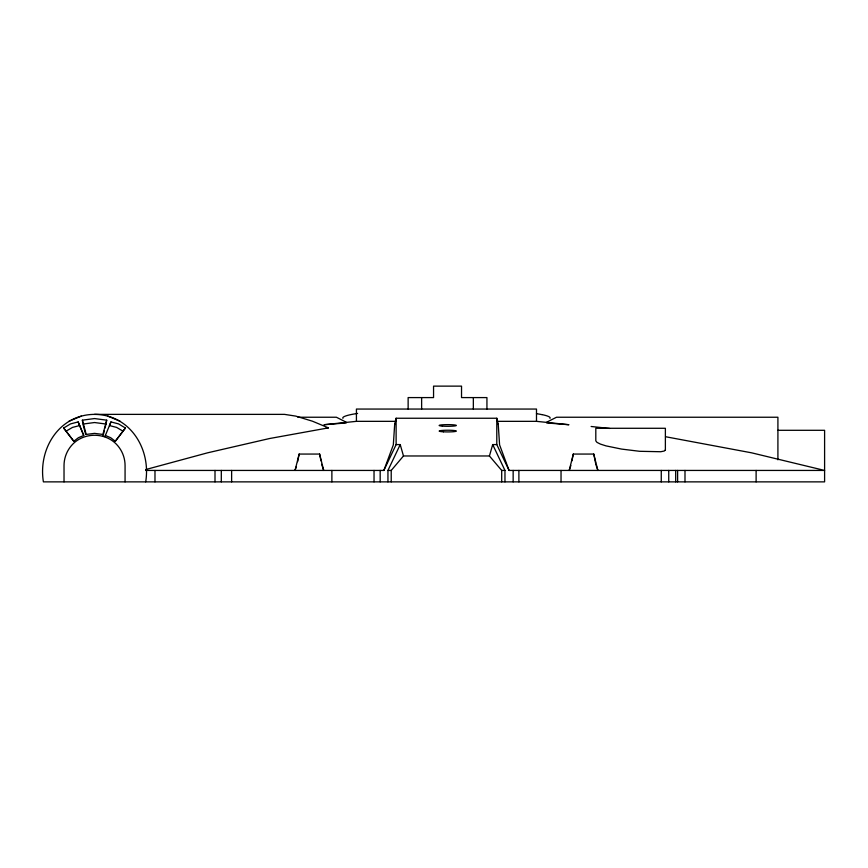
<?xml version="1.0" encoding="UTF-8"?>
<svg xmlns="http://www.w3.org/2000/svg" width="868" height="868" viewBox="0 0 868 868"><rect width="100%" height="100%" fill="white"/><g stroke="black" fill="none" stroke-linecap="round" stroke-linejoin="round"><path stroke-width="1.3" d="M145.694 470.434L383.862 470.434L393.323 444.893L394.701 423.975L396.123 418.246L496.789 418.246L498.21 423.975L499.588 444.893L509.071 470.434L824.6 470.434L751.601 452.825L665.561 436.723M105.136 427.967L106.71 420.166L94.536 418.56L82.384 420.166L82.742 422.77M297.637 461.646L299.145 454.062L319.619 454.062L323.699 470.434L321.659 464.293M571.947 460.832L573.303 454.062L593.766 454.062L597.868 470.434L595.806 464.293M573.303 454.062L569.224 470.434L570.851 465.519M299.145 454.062L295.044 470.434L296.281 466.745M106.71 420.166L102.88 434.445L94.536 433.371L86.214 434.445L82.384 420.166M103.042 435.769L104.442 430.561M501.693 481.87L501.693 470.434L489.433 455.971L492.688 444.579L496.789 444.579L509.071 470.434M105.332 435.476L110.627 437.678L115.303 441.259L125.437 428.032L118.58 423.899L110.952 421.935L109.455 425.559L116.562 427.392L123.028 431.168M104.865 436.658L110.952 421.935M383.862 470.434L396.123 444.579L396.123 418.246M387.942 481.87L387.942 470.434L400.224 444.579L396.123 444.579M115.238 441.324L125.437 428.032M391.218 481.87L391.218 470.434L403.479 455.971L489.433 455.971M145.694 469.566L207.561 452.825L269.677 438.503L328.419 427.87L312.491 421.219L295.76 416.108L284.498 414.372L94.536 414.372C59.241 414.535 37.997 448.723 43.4 481.87L824.6 481.87L824.6 430.3L777.912 430.3M63.657 428.032L70.514 423.899L78.153 421.935L83.762 435.476L78.467 437.678L73.791 441.259L63.657 428.032L73.856 441.324M66.044 431.168L72.532 427.392L79.639 425.559L83.719 435.421M68.984 421.219L81.31 416.108M396.166 421.338L356.423 421.338L323.992 424.723L346.202 422.944L346.202 422.184L336.393 417.237L297.876 417.237M496.746 421.338L536.489 421.338L568.92 424.723L546.71 422.944L546.71 422.184L556.518 417.237L777.912 417.237L777.912 459.823M394.701 423.975L395.276 423.975M497.657 423.975L498.21 423.975M387.942 470.434L391.218 470.434M501.693 470.434L504.97 470.434L504.97 481.87M326.281 427.729L328.419 427.87M591.13 426.492L609.531 428.445M94.536 414.372C129.831 414.513 151.108 448.723 145.694 481.87M106.178 424.061L94.536 422.532L82.916 424.061L85.704 434.467M107.784 416.108L120.12 421.219M492.688 444.579L504.97 470.434M78.153 421.935L79.639 425.559M403.479 455.971L400.224 444.579M593.766 454.062L595.535 462.915M319.619 454.062L320.965 460.832M756.115 470.434L756.115 481.87M684.993 470.434L684.993 481.87M677.615 470.434L677.615 481.87M675.684 470.434L675.684 481.87M668.74 470.434L668.74 481.87M661.264 470.434L661.264 481.87M561.032 470.434L561.032 481.87M536.489 421.338L536.489 409.056L356.423 409.056L356.423 421.338M518.89 470.434L518.89 481.87M513.151 470.434L513.151 481.87M496.789 418.246L496.789 444.579M486.937 409.056L486.937 397.587L461.526 397.587L461.537 386.13L433.555 386.13L433.555 397.587L408.134 397.587L408.134 409.056M473.342 397.587L473.342 409.056M421.631 397.587L421.631 409.056M380.173 470.434L380.173 481.87M374.032 470.434L374.032 481.87M331.88 470.434L331.88 481.87M231.626 470.434L231.626 481.87M221.307 470.434L221.307 481.87M215.004 470.434L215.004 481.87M154.981 470.434L154.981 481.87M125.068 481.87L125.068 465.53A30.716 30.716 0 0 0 116.128 443.939C104.594 432.373 84.5 432.373 72.966 443.939A30.716 30.716 0 0 0 64.026 465.53L64.026 481.87M342.969 418.333A35.132 4.427 -3.4 0 1 357.605 413.428M536.467 413.667A35.056 4.329 3.5 0 1 541.968 414.644M542.174 414.633A35.132 4.427 3.4 0 1 549.943 418.333M665.376 449.96L664.204 451.045L660.722 451.729L639.607 451.295L621.596 449.092L606.005 445.881L600.482 444.123L597 442.376L595.806 440.846L595.806 428.282L665.376 428.282L665.376 449.96M442.333 426.112A8.615 0.835 0 0 0 456.275 425.591A8.615 0.835 0 0 0 444.687 424.68A8.615 0.835 0 0 0 442.333 426.112M443.45 431.808A8.615 0.846 0 0 0 456.384 431.081A8.615 0.846 0 0 0 443.461 430.344A8.615 0.846 0 0 0 443.45 431.808"/></g></svg>
